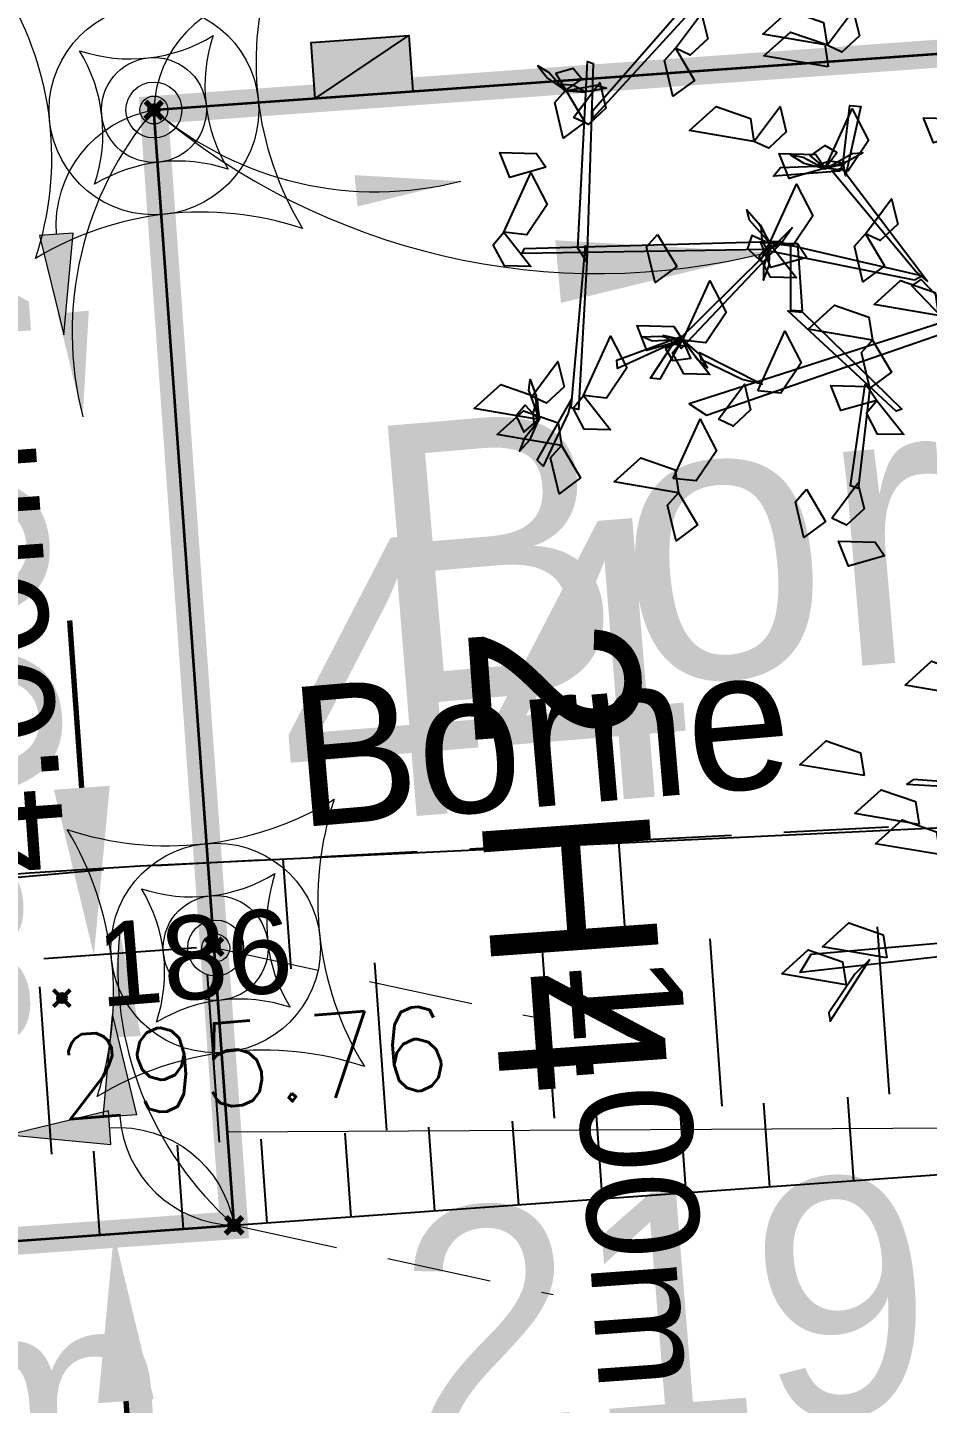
# Model space of a CAD drawing. Header units: metres. Extents: x 1851758 to 1852050, y 5187822 to 5188223.
# Drawn here: x 1851946.753 to 1851949.972, y 5187915.223 to 5187920.146 of the extents above; entities that cross this region are included whole.
import ezdxf
from ezdxf.enums import TextEntityAlignment as Align

# ---------------------------------------------------------------- set-up
doc = ezdxf.new("R2010")
doc.units = ezdxf.units.M
doc.header["$LTSCALE"] = 2.5
doc.header["$PDMODE"] = 35
doc.header["$PDSIZE"] = 0.03
doc.linetypes.add('L8', pattern=[0.225, 0.15, -0.075])
doc.layers.get('0').update_dxf_attribs({"linetype": 'CONTINUOUS', "lineweight": 30})
doc.layers.get('Defpoints').update_dxf_attribs({"linetype": 'CONTINUOUS'})
doc.layers.add('N', color=1, linetype='CONTINUOUS', plot=False)
doc.layers.add('PRO_PAR_CONT_DA', color=40, linetype='CONTINUOUS', plot=False)
for name, color, linetype in [('PFM_VRD ET 2D', 7, 'CONTINUOUS'), ('PRO_PAR_N', 6, 'CONTINUOUS'), ('PRO_PAR_N_DA', 6, 'CONTINUOUS'), ('PRO_RES_TEL_TXT', 84, 'CONTINUOUS'), ('PRO_VOI', 7, 'CONTINUOUS'), ('PRO_VOI_TAMPON', 5, 'CONTINUOUS'), ('PRO_VOI_VEG', 81, 'CONTINUOUS')]:
    doc.layers.add(name, color=color, linetype=linetype)
for name, color, linetype, lineweight in [('PRO_DEMOL_P', 7, 'CONTINUOUS', 50), ('PRO_IMP_REP', 6, 'CONTINUOUS', 15), ('PRO_IMP_REP_VENTE', 6, 'CONTINUOUS', 15), ('PRO_PAR', 1, 'CONTINUOUS', 35), ('PRO_PAR_COT', 200, 'CONTINUOUS', 20), ('PRO_PAR_COT_DA', 150, 'CONTINUOUS', 20), ('PRO_PAR_COT_VENTE', 150, 'CONTINUOUS', 20), ('PRO_PAR_DA', 1, 'CONTINUOUS', 35), ('PRO_PAR_P', 7, 'CONTINUOUS', 70), ('PRO_PAR_P_DA', 7, 'CONTINUOUS', 70), ('PRO_PAR_SURF', 157, 'CONTINUOUS', 20), ('Z', 7, 'CONTINUOUS', 9)]:
    doc.layers.add(name, color=color, linetype=linetype, lineweight=lineweight)
doc.styles.add('_ECRITURE', font='NEWSGOTN.TTF')
doc.styles.add('Ecriture', font='NEWSGOTN.TTF')
doc.styles.add('SIMPLEX', font='SIMPLEX.SHX', dxfattribs={"oblique": 27})
doc.styles.get("Standard").update_dxf_attribs({"font": 'arial.ttf'})
doc.dimstyles.new('Voirie', dxfattribs={"dimtxt": 0.6, "dimasz": 0.6, "dimexe": 0.18, "dimexo": 0.0625, "dimgap": 0, "dimtad": 0, "dimzin": 0, "dimdsep": 46, "dimtxsty": 'Ecriture', "dimcen": 0.04, "dimclrd": 256, "dimclre": 256, "dimclrt": 256, "dimaunit": 2, "dimadec": 3, "dimazin": 0, "dimtfac": 1, "dimtofl": 0, "dimtmove": 0, "dimatfit": 0, "dimfxl": 0, "dimtolj": 1, "dimtzin": 0, "dimlwd": -1, "dimarcsym": 0})

# ---------------------------------------------------------------- blocks, each defined once
blk = doc.blocks.new('TCPOINT')
blk.add_point((0, 0))
at = {"layer": 'N'}
blk.add_attdef('MAT', (0.2, 0.2), '', height=0.34, dxfattribs=at)
at = {"layer": 'Z', "style": 'SIMPLEX'}
blk.add_attdef('ALT', (0.2, -0.54), '', height=0.34, dxfattribs=at)
blk = doc.blocks.new('fleche cote')
blk.add_hatch(color=0).paths.add_polyline_path([(-0.5235, -0.3995), (-0.5235, -0.55), (-0.9745, -0.4747)])
at = {"color": 0}
blk.add_lwpolyline([(-0.5235, -0.4747, 0.385882), (0, 0)], format="xyb", dxfattribs=at)
blk.add_lwpolyline([(-0.5235, -0.3995), (-0.5235, -0.55), (-0.9745, -0.4747)], close=True, dxfattribs=at)
blk = doc.blocks.new('fleche cote2')
blk.add_hatch(color=0).paths.add_polyline_path([(-0.5235, 0.3995), (-0.5235, 0.55), (-0.9745, 0.4747)])
at = {"color": 0}
blk.add_lwpolyline([(-0.5235, 0.3995), (-0.5235, 0.55), (-0.9745, 0.4747)], close=True, dxfattribs=at)
blk.add_lwpolyline([(-0.5235, 0.4747, -0.385882), (0, 0)], format="xyb", dxfattribs=at)
blk = doc.blocks.new('arbre4')
at = {"layer": 'PRO_VOI_VEG', "color": 42, "linetype": 'ByBlock', "lineweight": -2, "extrusion": (-0.36254, -0.748914, 0.5547), "elevation": 2.6522, "flags": 128}
for points in [[(-5.2239, 5.3855), (-4.8923, 7.02), (-4.8481, 6.9261), (-5.2018, 5.2915), (-5.2239, 5.3855)], [(-4.966, 3.657), (-5.386, 5.9491), (-5.3418, 5.9491), (-4.8702, 3.5349), (-4.966, 3.657)]]:
    blk.add_lwpolyline(points, close=True, dxfattribs=at)
at = {"layer": 'PRO_VOI_VEG', "linetype": 'ByBlock', "lineweight": -2, "extrusion": (0.632852, 0.167542, 0.755929), "flags": 128}
for points, elevation in [([(4.2174, 5.5067), (4.3904, 5.1642), (4.2037, 5.1887), (4.1359, 5.3971), (4.2174, 5.5067)], 2.1619), ([(3.8761, 5.3215), (4.0491, 4.979), (3.8624, 5.0035), (3.7946, 5.2119), (3.8761, 5.3215)], 3.5201), ([(3.9929, 7.1324), (4.1659, 6.7899), (3.9791, 6.8144), (3.9113, 7.0228), (3.9929, 7.1324)], 2.737), ([(3.402, 5.2745), (3.575, 4.932), (3.3882, 4.9565), (3.3204, 5.1649), (3.402, 5.2745)], 2.363), ([(2.5133, 7.0984), (2.6863, 6.7559), (2.4996, 6.7804), (2.4318, 6.9888), (2.5133, 7.0984)], 5.2818), ([(2.2118, 7.9797), (2.3847, 7.6372), (2.198, 7.6617), (2.1302, 7.8701), (2.2118, 7.9797)], 2.2681), ([(1.6131, 7.0694), (1.7861, 6.7269), (1.5993, 6.7514), (1.5315, 6.9598), (1.6131, 7.0694)], 3.0565), ([(0.6744, 6.9201), (0.8474, 6.5776), (0.6607, 6.6021), (0.5929, 6.8105), (0.6744, 6.9201)], 3.6928)]:
    blk.add_lwpolyline(points, close=True, dxfattribs=dict(at, elevation=elevation))
at = {"layer": 'PRO_VOI_VEG', "linetype": 'ByBlock', "lineweight": -2, "extrusion": (-0.095442, 0.360509, 0.92786), "flags": 128}
for points, elevation in [([(1.7182, -1.305), (2.1263, -1.5497), (1.8912, -1.6559), (1.6872, -1.4804), (1.7182, -1.305)], 7.1469), ([(1.7612, -0.2362), (2.1692, -0.4809), (1.9341, -0.5871), (1.7301, -0.4116), (1.7612, -0.2362)], 9.4063), ([(2.4402, -0.865), (2.8483, -1.1097), (2.6132, -1.2159), (2.4092, -1.0405), (2.4402, -0.865)], 6.9701), ([(1.6105, 0.4642), (2.0185, 0.2195), (1.7835, 0.1133), (1.5794, 0.2887), (1.6105, 0.4642)], 5.9479), ([(2.1154, 0.9369), (2.5234, 0.6922), (2.2883, 0.586), (2.0843, 0.7614), (2.1154, 0.9369)], 7.1014), ([(4.5561, 0.695), (4.9641, 0.4503), (4.729, 0.3441), (4.525, 0.5195), (4.5561, 0.695)], 7.1986), ([(4.4633, 0.4446), (4.8714, 0.1999), (4.6363, 0.0937), (4.4323, 0.2691), (4.4633, 0.4446)], 5.9558), ([(3.7863, 1.5048), (4.1943, 1.2601), (3.9592, 1.1539), (3.7552, 1.3294), (3.7863, 1.5048)], 6.9934), ([(2.3097, 3.6916), (2.7178, 3.4468), (2.4827, 3.3406), (2.2787, 3.5161), (2.3097, 3.6916)], 6.8952), ([(3.2103, 3.6444), (3.6184, 3.3997), (3.3833, 3.2935), (3.1793, 3.469), (3.2103, 3.6444)], 6.0132), ([(2.956, 4.2829), (3.3641, 4.0382), (3.129, 3.932), (2.9249, 4.1074), (2.956, 4.2829)], 6.3648), ([(2.8862, 3.6731), (3.2943, 3.4284), (3.0592, 3.3222), (2.8552, 3.4976), (2.8862, 3.6731)], 4.1703), ([(3.4912, 4.3702), (3.8993, 4.1255), (3.6642, 4.0193), (3.4601, 4.1948), (3.4912, 4.3702)], 4.378), ([(3.8302, 4.4487), (4.2382, 4.204), (4.0032, 4.0978), (3.7991, 4.2733), (3.8302, 4.4487)], 4.3465)]:
    blk.add_lwpolyline(points, close=True, dxfattribs=dict(at, elevation=elevation))
at = {"layer": 'PRO_VOI_VEG', "linetype": 'ByBlock', "lineweight": -2, "extrusion": (0.843665, 0.223353, 0.488205), "flags": 128}
for points, elevation in [([(4.2174, 6.3088), (3.9549, 6.2031), (3.8991, 6.5793), (4.16, 6.5214), (4.2174, 6.3088)], 0.3811), ([(4.1968, 6.7192), (3.9343, 6.6134), (3.8784, 6.9896), (4.1394, 6.9318), (4.1968, 6.7192)], -0.3524), ([(3.0041, 6.9795), (2.7416, 6.8737), (2.6857, 7.2499), (2.9467, 7.1921), (3.0041, 6.9795)], 0.1096), ([(2.5133, 8.4716), (2.2508, 8.3659), (2.195, 8.7421), (2.4559, 8.6843), (2.5133, 8.4716)], 2.5527), ([(1.779, 7.0882), (1.5165, 6.9824), (1.4606, 7.3586), (1.7216, 7.3008), (1.779, 7.0882)], 1.5413), ([(1.8086, 7.1465), (1.5461, 7.0408), (1.4902, 7.417), (1.7512, 7.3592), (1.8086, 7.1465)], -1.1164), ([(1.2118, 7.2111), (0.9493, 7.1054), (0.8934, 7.4816), (1.1544, 7.4237), (1.2118, 7.2111)], -0.3045), ([(0.9298, 8.5687), (0.6674, 8.463), (0.6115, 8.8392), (0.8725, 8.7813), (0.9298, 8.5687)], 1.4518)]:
    blk.add_lwpolyline(points, close=True, dxfattribs=dict(at, elevation=elevation))
at = {"layer": 'PRO_VOI_VEG', "color": 6, "linetype": 'ByBlock', "lineweight": -2, "extrusion": (0.761179, 0.630584, 0.151559), "elevation": -0.6235, "flags": 128}
blk.add_lwpolyline([(5.3314, 5.8426), (5.4885, 5.7965), (5.5789, 5.9523), (5.4669, 6.0349), (5.3314, 5.8426)], close=True, dxfattribs=at)
at = {"layer": 'PRO_VOI_VEG', "color": 6, "linetype": 'ByBlock', "lineweight": -2, "extrusion": (0.291224, 0.822706, 0.488205), "elevation": 4.0382, "flags": 128}
blk.add_lwpolyline([(5.3295, 4.263), (5.237, 4.0489), (5.3184, 3.932), (5.4293, 4.0635), (5.3295, 4.263)], close=True, dxfattribs=at)
at = {"layer": 'PRO_VOI_VEG', "color": 6, "linetype": 'ByBlock', "lineweight": -2, "extrusion": (-0.331412, -0.936235, 0.116747), "elevation": -0.7624, "flags": 128}
blk.add_lwpolyline([(-5.3369, 5.8346), (-5.1853, 6.0601), (-5.2888, 6.2745), (-5.3775, 6.1205), (-5.3369, 5.8346)], close=True, dxfattribs=at)
at = {"layer": 'PRO_VOI_VEG', "color": 6, "linetype": 'ByBlock', "lineweight": -2, "extrusion": (-0.01986, 0.986115, 0.164872), "elevation": 4.1213, "flags": 128}
blk.add_lwpolyline([(4.4803, 5.0961), (4.2583, 4.9892), (4.1878, 5.1686), (4.3137, 5.2227), (4.4803, 5.0961)], close=True, dxfattribs=at)
at = {"layer": 'PRO_VOI_VEG', "color": 42, "linetype": 'ByBlock', "lineweight": -2, "extrusion": (0.633753, -0.39248, 0.666571), "elevation": -0.0925, "flags": 128}
blk.add_lwpolyline([(0.7218, 5.1645), (1.1056, 5.3791), (1.1351, 5.2695), (0.6443, 5.0784), (0.7218, 5.1645)], close=True, dxfattribs=at)
at = {"layer": 'PRO_VOI_VEG', "linetype": 'ByBlock', "lineweight": -2, "extrusion": (0.372929, 2.33322e-10, 0.92786), "elevation": 2.8319, "flags": 128}
blk.add_lwpolyline([(2.4314, 4.0896), (2.8395, 3.8449), (2.6044, 3.7387), (2.4004, 3.9142), (2.4314, 4.0896)], close=True, dxfattribs=at)
at = {"layer": 'PRO_VOI_VEG', "linetype": 'ByBlock', "lineweight": -2, "extrusion": (9.90252e-10, -0.872729, 0.488205), "flags": 128}
for points, elevation in [([(-4.73, 5.2886), (-4.9924, 5.1829), (-5.0483, 5.5591), (-4.7874, 5.5012), (-4.73, 5.2886)], -0.0207), ([(-2.9206, 3.7819), (-3.1831, 3.6762), (-3.239, 4.0524), (-2.978, 3.9946), (-2.9206, 3.7819)], 0.0456)]:
    blk.add_lwpolyline(points, close=True, dxfattribs=dict(at, elevation=elevation))
at = {"layer": 'PRO_VOI_VEG', "linetype": 'ByBlock', "lineweight": -2, "extrusion": (9.90253e-10, -0.872729, 0.488205), "elevation": -1.1758, "flags": 128}
blk.add_lwpolyline([(-1.6888, 3.2268), (-1.9513, 3.1211), (-2.0072, 3.4973), (-1.7462, 3.4394), (-1.6888, 3.2268)], close=True, dxfattribs=at)
at = {"layer": 'PRO_VOI_VEG', "linetype": 'ByBlock', "lineweight": -2, "extrusion": (0.372929, 6.70653e-10, 0.92786), "elevation": 2.3835, "flags": 128}
blk.add_lwpolyline([(2.1608, 6.419), (2.5689, 6.1743), (2.3338, 6.0681), (2.1298, 6.2436), (2.1608, 6.419)], close=True, dxfattribs=at)
at = {"layer": 'PRO_VOI_VEG', "linetype": 'ByBlock', "lineweight": -2, "extrusion": (9.9025e-10, -0.872729, 0.488205), "elevation": -0.0946, "flags": 128}
blk.add_lwpolyline([(-2.7385, 4.8112), (-3.001, 4.7055), (-3.0569, 5.0817), (-2.7959, 5.0238), (-2.7385, 4.8112)], close=True, dxfattribs=at)
at = {"layer": 'PRO_VOI_VEG', "color": 6, "linetype": 'ByBlock', "lineweight": -2, "extrusion": (-2.5855e-09, 0.872729, 0.488205), "elevation": 4.1493, "flags": 128}
blk.add_lwpolyline([(2.7385, 2.4372), (2.6461, 2.223), (2.7274, 2.1062), (2.8383, 2.2376), (2.7385, 2.4372)], close=True, dxfattribs=at)
at = {"layer": 'PRO_VOI_VEG', "color": 42, "linetype": 'ByBlock', "lineweight": -2, "extrusion": (0.715322, -0.645267, 0.268226), "elevation": -2.4287, "flags": 128}
blk.add_lwpolyline([(0.0189, 4.5698), (-0.2972, 5.8918), (-0.2177, 5.8824), (0.064, 4.6057), (0.0189, 4.5698)], close=True, dxfattribs=at)
at = {"layer": 'PRO_VOI_VEG', "color": 6, "linetype": 'ByBlock', "lineweight": -2, "extrusion": (0.507127, 0.848441, 0.151559), "elevation": 1.2957, "flags": 128}
blk.add_lwpolyline([(3.6145, 3.9911), (3.7716, 3.945), (3.862, 4.1008), (3.75, 4.1834), (3.6145, 3.9911)], close=True, dxfattribs=at)
at = {"layer": 'PRO_VOI_VEG', "color": 6, "linetype": 'ByBlock', "lineweight": -2, "extrusion": (-3.93401e-10, -0.993162, 0.116747), "elevation": -1.9237, "flags": 128}
blk.add_lwpolyline([(-2.7459, 4.4213), (-2.5943, 4.6467), (-2.6978, 4.8612), (-2.7866, 4.7072), (-2.7459, 4.4213)], close=True, dxfattribs=at)
at = {"layer": 'PRO_VOI_VEG', "color": 6, "linetype": 'ByBlock', "lineweight": -2, "extrusion": (-0.347782, 0.922965, 0.164872), "elevation": 3.8787, "flags": 128}
blk.add_lwpolyline([(1.7073, 3.5761), (1.4853, 3.4692), (1.4147, 3.6485), (1.5406, 3.7027), (1.7073, 3.5761)], close=True, dxfattribs=at)
at = {"layer": 'PRO_VOI_VEG', "color": 42, "linetype": 'ByBlock', "lineweight": -2, "extrusion": (0.440852, -0.719385, 0.536783), "flags": 128}
for points, elevation in [([(-0.9771, 3.3423), (-1.0361, 5.0792), (-0.9673, 5.0282), (-0.9484, 3.1422), (-0.9771, 3.3423)], -0.869), ([(-1.021, 3.2634), (-1.7492, 4.7455), (-1.632, 4.7073), (-0.9544, 3.2464), (-1.021, 3.2634)], -0.8629)]:
    blk.add_lwpolyline(points, close=True, dxfattribs=dict(at, elevation=elevation))
at = {"layer": 'PRO_VOI_VEG', "linetype": 'ByBlock', "lineweight": -2, "extrusion": (0.372929, 2.3327e-10, 0.92786), "flags": 128}
for points, elevation in [([(1.9258, 4.6659), (2.3338, 4.4212), (2.0987, 4.315), (1.8947, 4.4904), (1.9258, 4.6659)], 3.0882), ([(0.3069, 6.5022), (0.715, 6.2574), (0.4799, 6.1512), (0.2759, 6.3267), (0.3069, 6.5022)], 5.4501)]:
    blk.add_lwpolyline(points, close=True, dxfattribs=dict(at, elevation=elevation))
at = {"layer": 'PRO_VOI_VEG', "color": 6, "linetype": 'ByBlock', "lineweight": -2, "extrusion": (-0.831663, -0.53024, 0.164872), "elevation": 2.3784, "flags": 128}
blk.add_lwpolyline([(-3.3301, 4.2859), (-3.5521, 4.179), (-3.6226, 4.3583), (-3.4967, 4.4125), (-3.3301, 4.2859)], close=True, dxfattribs=at)
at = {"layer": 'PRO_VOI_VEG', "linetype": 'ByBlock', "lineweight": -2, "extrusion": (-4.92671e-09, -0.654654, 0.755929), "elevation": 2.0668, "flags": 128}
blk.add_lwpolyline([(-5.0671, 4.6484), (-4.8941, 4.3059), (-5.0808, 4.3304), (-5.1486, 4.5388), (-5.0671, 4.6484)], close=True, dxfattribs=at)
at = {"layer": 'PRO_VOI_VEG', "color": 42, "linetype": 'ByBlock', "lineweight": -2, "extrusion": (0.28427, -0.71615, 0.637432), "elevation": -0.0115, "flags": 128}
blk.add_lwpolyline([(-2.2844, 4.5901), (-3.8606, 5.765), (-3.8296, 5.8035), (-2.1489, 4.5914), (-2.2844, 4.5901)], close=True, dxfattribs=at)
at = {"layer": 'PRO_VOI_VEG', "color": 42, "linetype": 'ByBlock', "lineweight": -2, "extrusion": (-0.564583, 0.665509, 0.488205), "elevation": 5.9544, "flags": 128}
blk.add_lwpolyline([(2.1949, 1.7249), (2.9834, 3.1706), (3.0129, 3.0736), (2.1212, 1.5406), (2.1949, 1.7249)], close=True, dxfattribs=at)
at = {"layer": 'PRO_VOI_VEG', "color": 42, "linetype": 'ByBlock', "lineweight": -2, "extrusion": (0.000135425, 0.872729, 0.488205), "elevation": 3.4125, "flags": 128}
blk.add_lwpolyline([(3.0807, 2.1363), (3.8692, 3.5819), (3.8986, 3.4849), (3.007, 1.9519), (3.0807, 2.1363)], close=True, dxfattribs=at)
at = {"layer": 'PRO_VOI_VEG', "color": 6, "linetype": 'ByBlock', "lineweight": -2, "extrusion": (-0.854057, -0.179562, 0.488205), "elevation": 4.6165, "flags": 128}
blk.add_lwpolyline([(-2.5383, 2.6946), (-2.6308, 2.4804), (-2.5494, 2.3636), (-2.4385, 2.495), (-2.5383, 2.6946)], close=True, dxfattribs=at)
at = {"layer": 'PRO_VOI_VEG', "color": 6, "linetype": 'ByBlock', "lineweight": -2, "extrusion": (0.971913, 0.204341, 0.116747), "elevation": -2.1509, "flags": 128}
blk.add_lwpolyline([(2.5309, 4.9038), (2.6825, 5.1293), (2.579, 5.3437), (2.4903, 5.1898), (2.5309, 4.9038)], close=True, dxfattribs=at)
at = {"layer": 'PRO_VOI_VEG', "linetype": 'ByBlock', "lineweight": -2, "extrusion": (1.09025e-10, -0.654654, 0.755929), "elevation": 2.2207, "flags": 128}
blk.add_lwpolyline([(-3.1776, 4.4707), (-3.0046, 4.1282), (-3.1913, 4.1527), (-3.2591, 4.3611), (-3.1776, 4.4707)], close=True, dxfattribs=at)
at = {"layer": 'PRO_VOI_VEG', "color": 6, "linetype": 'ByBlock', "lineweight": -2, "extrusion": (-0.934629, 0.321712, 0.151559), "elevation": 4.2796, "flags": 128}
blk.add_lwpolyline([(-0.7702, 3.9915), (-0.6131, 3.9454), (-0.5228, 4.1013), (-0.6347, 4.1839), (-0.7702, 3.9915)], close=True, dxfattribs=at)
at = {"layer": 'PRO_VOI_VEG', "color": 42, "linetype": 'ByBlock', "lineweight": -2, "extrusion": (-0.268769, 0.933895, 0.235804), "elevation": 3.4118, "flags": 128}
blk.add_lwpolyline([(2.3335, 2.7824), (2.4735, 4.7491), (2.5472, 4.6101), (2.3777, 2.7076), (2.3335, 2.7824)], close=True, dxfattribs=at)
at = {"layer": 'PRO_VOI_VEG', "linetype": 'ByBlock', "lineweight": -2, "extrusion": (0.372929, -8.74782e-10, 0.92786), "elevation": 2.8368, "flags": 128}
blk.add_lwpolyline([(1.287, 5.2914), (1.6951, 5.0467), (1.46, 4.9405), (1.256, 5.116), (1.287, 5.2914)], close=True, dxfattribs=at)
at = {"layer": 'PRO_VOI_VEG', "color": 42, "linetype": 'ByBlock', "lineweight": -2, "extrusion": (0.512659, -0.256321, 0.819439), "elevation": 0.3479, "flags": 128}
for points in [[(-0.0474, 2.2601), (0.4021, 3.4745), (0.4684, 3.4174), (0.0263, 2.2275), (-0.0474, 2.2601)], [(0.24, 3.1077), (-0.9759, 4.8926), (-1.0054, 4.7133), (0.2105, 3.0099), (0.24, 3.1077)]]:
    blk.add_lwpolyline(points, close=True, dxfattribs=at)
at = {"layer": 'PRO_VOI_VEG', "linetype": 'ByBlock', "lineweight": -2, "extrusion": (9.90355e-10, -0.872729, 0.488205), "elevation": 0.9041, "flags": 128}
blk.add_lwpolyline([(-3.8518, 4.2525), (-4.1142, 4.1468), (-4.1701, 4.523), (-3.9092, 4.4652), (-3.8518, 4.2525)], close=True, dxfattribs=at)
at = {"layer": 'PRO_VOI_VEG', "color": 42, "linetype": 'ByBlock', "lineweight": -2, "extrusion": (-0.258109, 0.896854, 0.359211), "elevation": 3.9849, "flags": 128}
for points in [[(2.4735, 4.2665), (2.0535, 6.7693), (2.0977, 6.7693), (2.5693, 4.1331), (2.4735, 4.2665)], [(2.2156, 6.1538), (2.5472, 7.9386), (2.5914, 7.8361), (2.2377, 6.0513), (2.2156, 6.1538)]]:
    blk.add_lwpolyline(points, close=True, dxfattribs=at)
at = {"layer": 'PRO_VOI_VEG', "linetype": 'ByBlock', "lineweight": -2, "extrusion": (0.372929, 2.33267e-10, 0.92786), "elevation": 2.9806, "flags": 128}
blk.add_lwpolyline([(0.9499, 6.1475), (1.358, 5.9028), (1.1229, 5.7966), (0.9189, 5.9721), (0.9499, 6.1475)], close=True, dxfattribs=at)
at = {"layer": 'PRO_VOI_VEG', "color": 42, "linetype": 'ByBlock', "lineweight": -2, "extrusion": (-0.38291, 0.806229, 0.450971), "elevation": 4.6455, "flags": 128}
blk.add_lwpolyline([(3.0159, 2.9106), (3.4339, 2.8218), (3.4075, 2.6985), (2.9117, 2.889), (3.0159, 2.9106)], close=True, dxfattribs=at)
at = {"layer": 'PRO_VOI_VEG', "color": 6, "linetype": 'ByBlock', "lineweight": -2, "extrusion": (-0.103799, -0.980838, 0.164872), "elevation": -0.1057, "flags": 128}
blk.add_lwpolyline([(-3.9639, 4.7011), (-4.1858, 4.5942), (-4.2564, 4.7736), (-4.1305, 4.8277), (-3.9639, 4.7011)], close=True, dxfattribs=at)
at = {"layer": 'PRO_VOI_VEG', "color": 6, "linetype": 'ByBlock', "lineweight": -2, "extrusion": (0.446058, 0.887357, 0.116747), "elevation": -0.0321, "flags": 128}
blk.add_lwpolyline([(4.0121, 4.6547), (4.1637, 4.8802), (4.0602, 5.0947), (3.9714, 4.9407), (4.0121, 4.6547)], close=True, dxfattribs=at)
at = {"layer": 'PRO_VOI_VEG', "color": 6, "linetype": 'ByBlock', "lineweight": -2, "extrusion": (-0.391969, -0.779754, 0.488205), "elevation": 2.7546, "flags": 128}
blk.add_lwpolyline([(-4.0195, 3.7361), (-4.1119, 3.522), (-4.0306, 3.4051), (-3.9197, 3.5366), (-4.0195, 3.7361)], close=True, dxfattribs=at)
at = {"layer": 'PRO_VOI_VEG', "linetype": 'ByBlock', "lineweight": -2, "extrusion": (4.78392e-09, -0.654654, 0.755929), "elevation": 2.6388, "flags": 128}
blk.add_lwpolyline([(-3.8518, 3.9879), (-3.6788, 3.6454), (-3.8655, 3.6699), (-3.9333, 3.8783), (-3.8518, 3.9879)], close=True, dxfattribs=at)
at = {"layer": 'PRO_VOI_VEG', "linetype": 'ByBlock', "lineweight": -2, "extrusion": (0.372929, 2.33261e-10, 0.92786), "elevation": 4.5375, "flags": 128}
blk.add_lwpolyline([(0.8834, 5.43), (1.2915, 5.1853), (1.0564, 5.0791), (0.8524, 5.2546), (0.8834, 5.43)], close=True, dxfattribs=at)
at = {"layer": 'PRO_VOI_VEG', "color": 42, "linetype": 'ByBlock', "lineweight": -2, "extrusion": (0.000152754, 0.984417, 0.175849), "elevation": 2.0783, "flags": 128}
blk.add_lwpolyline([(3.8692, 4.4061), (4.0386, 5.8161), (4.105, 5.7511), (3.9207, 4.4061), (3.8692, 4.4061)], close=True, dxfattribs=at)
at = {"layer": 'PRO_VOI_VEG', "color": 6, "linetype": 'ByBlock', "lineweight": -2, "extrusion": (-0.834161, -0.530287, 0.151559), "elevation": 3.2207, "flags": 128}
blk.add_lwpolyline([(-3.1361, 4.1539), (-2.979, 4.1078), (-2.8887, 4.2636), (-3.0006, 4.3463), (-3.1361, 4.1539)], close=True, dxfattribs=at)
at = {"layer": 'PRO_VOI_VEG', "color": 42, "linetype": 'ByBlock', "lineweight": -2, "extrusion": (0.700309, -0.350143, 0.622067), "elevation": -0.9357, "flags": 128}
blk.add_lwpolyline([(-0.6738, 4.4849), (-0.6517, 5.0022), (-0.6074, 5.0567), (-0.6517, 4.249), (-0.6738, 4.4849)], close=True, dxfattribs=at)
at = {"layer": 'PRO_VOI_VEG', "color": 6, "linetype": 'ByBlock', "lineweight": -2, "extrusion": (-0.969488, -0.18141, 0.164872), "elevation": 5.7713, "flags": 128}
blk.add_lwpolyline([(-1.6962, 6.0842), (-1.9181, 5.9773), (-1.9887, 6.1566), (-1.8628, 6.2107), (-1.6962, 6.0842)], close=True, dxfattribs=at)
at = {"layer": 'PRO_VOI_VEG', "color": 6, "linetype": 'ByBlock', "lineweight": -2, "extrusion": (-0.859342, 0.152273, 0.488205), "elevation": 7.7435, "flags": 128}
blk.add_lwpolyline([(0.0661, 3.6186), (-0.0263, 3.4044), (0.055, 3.2876), (0.1659, 3.419), (0.0661, 3.6186)], close=True, dxfattribs=at)
at = {"layer": 'PRO_VOI_VEG', "color": 6, "linetype": 'ByBlock', "lineweight": -2, "extrusion": (0.977927, -0.173286, 0.116747), "elevation": -4.1409, "flags": 128}
blk.add_lwpolyline([(-0.0735, 7.4869), (0.0781, 7.7123), (-0.0254, 7.9268), (-0.1142, 7.7728), (-0.0735, 7.4869)], close=True, dxfattribs=at)
at = {"layer": 'PRO_VOI_VEG', "color": 42, "linetype": 'ByBlock', "lineweight": -2, "extrusion": (-0.813612, 0.366962, 0.450971), "elevation": 6.6543, "flags": 128}
blk.add_lwpolyline([(1.1777, 2.8838), (1.5956, 2.795), (1.5692, 2.6717), (1.0734, 2.8623), (1.1777, 2.8838)], close=True, dxfattribs=at)
at = {"layer": 'PRO_VOI_VEG', "linetype": 'ByBlock', "lineweight": -2, "extrusion": (-4.92655e-09, -0.654654, 0.755929), "elevation": 2.8595, "flags": 128}
blk.add_lwpolyline([(-4.5925, 3.7331), (-4.4195, 3.3905), (-4.6062, 3.4151), (-4.674, 3.6234), (-4.5925, 3.7331)], close=True, dxfattribs=at)
at = {"layer": 'PRO_VOI_VEG', "color": 6, "linetype": 'ByBlock', "lineweight": -2, "extrusion": (-0.746943, 0.647384, 0.151559), "elevation": 5.2452, "flags": 128}
blk.add_lwpolyline([(2.6341, 6.2038), (2.7912, 6.1577), (2.8815, 6.3135), (2.7696, 6.3962), (2.6341, 6.2038)], close=True, dxfattribs=at)
at = {"layer": 'PRO_VOI_VEG', "linetype": 'ByBlock', "lineweight": -2, "extrusion": (9.90251e-10, -0.872729, 0.488205), "elevation": 1.8184, "flags": 128}
blk.add_lwpolyline([(-2.5034, 4.7786), (-2.7659, 4.6728), (-2.8218, 5.049), (-2.5608, 4.9912), (-2.5034, 4.7786)], close=True, dxfattribs=at)
at = {"layer": 'PRO_VOI_VEG', "linetype": 'ByBlock', "lineweight": -2, "extrusion": (4.78391e-09, -0.654654, 0.755929), "elevation": 4.0197, "flags": 128}
blk.add_lwpolyline([(-2.5034, 4.4679), (-2.3304, 4.1254), (-2.5172, 4.15), (-2.585, 4.3583), (-2.5034, 4.4679)], close=True, dxfattribs=at)
at = {"layer": 'PRO_VOI_VEG', "linetype": 'ByBlock', "lineweight": -2, "extrusion": (-1.92212e-10, -0.872729, 0.488205), "elevation": 2.569, "flags": 128}
blk.add_lwpolyline([(-2.5389, 3.8399), (-2.8014, 3.7342), (-2.8573, 4.1104), (-2.5963, 4.0526), (-2.5389, 3.8399)], close=True, dxfattribs=at)
at = {"layer": 'PRO_VOI_VEG', "color": 42, "linetype": 'ByBlock', "lineweight": -2, "extrusion": (0.64699, -0.584454, 0.489712), "elevation": 2.7052, "flags": 128}
blk.add_lwpolyline([(-2.9553, 5.3285), (-3.1179, 5.8389), (-3.1744, 5.874), (-2.9114, 5.0814), (-2.9553, 5.3285)], close=True, dxfattribs=at)
at = {"layer": 'PRO_VOI_VEG', "color": 42, "linetype": 'ByBlock', "lineweight": -2, "extrusion": (0.61949, 0.103981, 0.778087), "elevation": 2.2461, "flags": 128}
blk.add_lwpolyline([(-2.9243, 4.5299), (-2.6846, 6.8004), (-2.5776, 6.6586), (-2.8544, 4.4601), (-2.9243, 4.5299)], close=True, dxfattribs=at)
at = {"layer": 'PRO_VOI_VEG', "color": 42, "linetype": 'ByBlock', "lineweight": -2, "extrusion": (0.750363, 0.284537, 0.596652), "elevation": 0.241, "flags": 128}
blk.add_lwpolyline([(-2.0561, 6.994), (-2.2266, 7.4737), (-2.2837, 7.5056), (-2.0083, 6.7608), (-2.0561, 6.994)], close=True, dxfattribs=at)
blk = doc.blocks.new('*D99')
at = {"layer": 'Defpoints', "color": 0}
for p in [(1851947.42, 5187916.8585), (1851947.4917, 5187915.8611), (1851947.0618, 5187915.8302)]:
    blk.add_point(p, dxfattribs=at)
at = {"layer": 'PRO_PAR_P'}
for p, q in [((1851946.9472, 5187917.4261), (1851946.9042, 5187918.0245)), ((1851947.1048, 5187915.2317), (1851947.1478, 5187914.6333))]:
    blk.add_line(p, q, dxfattribs=at)
at = {"layer": 'PRO_PAR_P', "lineweight": -2}
for p, q in [((1851947.3577, 5187916.854), (1851946.8106, 5187916.8147)), ((1851947.4293, 5187915.8566), (1851946.8823, 5187915.8173))]:
    blk.add_line(p, q, dxfattribs=at)
at = {"layer": 'PRO_PAR_P'}
for points in [[(1851946.8474, 5187917.4189), (1851947.0469, 5187917.4332), (1851946.9902, 5187916.8276)], [(1851947.0051, 5187915.2245), (1851947.2045, 5187915.2389), (1851947.0618, 5187915.8302)]]:
    blk.add_solid(points, dxfattribs=at)
at = {"layer": 'PRO_PAR_P', "insert": (1851947.2049, 5187913.838), "char_height": 0.6, "attachment_point": 5, "rotation": 94.1089, "style": 'Ecriture'}
blk.add_mtext('\\A1;1.00', dxfattribs=at)
blk = doc.blocks.new('BORNE IMP')
at = {"layer": 'PRO_IMP_REP'}
for radius in [0.375, 0.1]:
    blk.add_circle((0, 0), radius, dxfattribs=at)
for centre, start, end in [((-0.0473, 1.5182), 246.9187, 296.6535), ((1.5182, 0.0473), 156.9187, 206.6535), ((-1.5182, -0.0473), 336.9187, 26.6535), ((0.0473, -1.5182), 66.9187, 116.6535)]:
    blk.add_arc(centre, 1.144, start, end, dxfattribs=at)
blk = doc.blocks.new('PAR REP VENTE')
at = {"layer": 'PRO_IMP_REP_VENTE'}
for radius in [0.375, 0.1]:
    blk.add_circle((0, 0), radius, dxfattribs=at)
for centre, start, end in [((-0.17, 1.5094), 251.55945, 301.29431), ((1.5094, 0.17), 161.55945, 211.29431), ((-1.5094, -0.17), 341.55945, 31.29431), ((0.17, -1.5094), 71.55945, 121.29431)]:
    blk.add_arc(centre, 1.144, start, end, dxfattribs=at)
blk = doc.blocks.new('PRO_PAR_COT_01B')
at = {"layer": 'PRO_PAR_COT_DA'}
blk.add_lwpolyline([(-2.1531, 0.6655, 0, 0.225, 0), (-1.4008, 0.6802, 0.225, 0.225, 0)], format="xyseb", dxfattribs=at)
blk.add_arc((-1.7204, -1.7503), 2.4542, 45.4926, 100.1545, dxfattribs=at)

msp = doc.modelspace()

# ---------------------------------------------------------------- hatches: boundary and pattern name
at = {"layer": 'PRO_VOI_TAMPON'}
h = msp.add_hatch(color=256, dxfattribs=at)
h.dxf.hatch_style = 1
h.paths.add_polyline_path([(1851948.1315, 5187919.9173), (1851947.7824, 5187919.8922), (1851947.768, 5187920.0917), (1851948.1171, 5187920.1168)])

# ---------------------------------------------------------------- linework, layer by layer
at = {"layer": 'PFM_VRD ET 2D', "flags": 128}
msp.add_lwpolyline([(1851980.4895, 5187910.7078), (1851980.066, 5187919.6991), (1851980.0482, 5187919.7244), (1851979.7492, 5187920.1411), (1851979.2115, 5187920.0005), (1851978.3258, 5187919.0189), (1851977.938, 5187918.5846), (1851977.1972, 5187918.5566), (1851968.3033, 5187918.1837), (1851965.2245, 5187918.0978), (1851953.947, 5187917.4703), (1851947.1554, 5187917.1454), (1851946.7598, 5187917.12), (1851946.1805, 5187917.0766), (1851930.367, 5187915.6599)], dxfattribs=at)
at = {"layer": 'PRO_PAR', "const_width": 0.1, "flags": 128}
msp.add_lwpolyline([(1851911.8795, 5187917.3131), (1851911.8795, 5187917.3131), (1851940.223, 5187919.3492), (1851940.5096, 5187915.3595), (1851947.4917, 5187915.8611), (1851947.205, 5187919.8508), (1851975.4489, 5187921.8797), (1851974.2516, 5187941.9289), (1851857.1141, 5187933.514)], dxfattribs=at)
at = {"layer": 'PRO_PAR_CONT_DA', "flags": 128}
msp.add_lwpolyline([(1851910.4404, 5187937.3448), (1851942.275, 5187939.6317), (1851974.2516, 5187941.9289), (1851975.4489, 5187921.8797), (1851947.205, 5187919.8508), (1851947.4917, 5187915.8611), (1851944.0006, 5187915.6103), (1851940.5096, 5187915.3595), (1851940.223, 5187919.3492), (1851911.8795, 5187917.3131)], dxfattribs=at)
msp.add_lwpolyline([(1851947.205, 5187919.8508), (1851975.4489, 5187921.8797), (1851974.2516, 5187941.9289), (1851942.275, 5187939.6317), (1851944.0006, 5187915.6103), (1851947.4917, 5187915.8611)], close=True, dxfattribs=at)
at = {"layer": 'PRO_PAR_COT_DA', "flags": 128}
msp.add_lwpolyline([(1851947.4677, 5187916.1951), (1851952.4459, 5187916.2231), (1851952.7068, 5187913.0081)], dxfattribs=at)
at = {"layer": 'PRO_PAR_COT_VENTE'}
for points in [[(1851948.3027, 5187919.596, 0, 0.1125, 0), (1851947.928, 5187919.5617, 0.1125, 0.1125, 0)], [(1851946.9503, 5187918.7531, 0, 0.1125, 0), (1851946.916, 5187919.1278, 0.1125, 0.1125, 0)], [(1851947.0826, 5187916.911, 0, 0.1125, 0), (1851947.1022, 5187916.5353, 0.1125, 0.1125, 0)]]:
    msp.add_lwpolyline(points, format="xyseb", dxfattribs=at)
at = {"layer": 'PRO_PAR_COT_VENTE', "linetype": 'L8', "flags": 128}
for points in [[(1851947.426, 5187916.853), (1851948.5617, 5187916.6061)], [(1851947.4917, 5187915.8611), (1851948.633, 5187915.6129)]]:
    msp.add_lwpolyline(points, dxfattribs=at)
at = {"layer": 'PRO_PAR_COT_VENTE'}
for centre, start, end in [((1851948.1396, 5187919.0555), 139.6016, 194.2634), ((1851948.0003, 5187920.7853), 229.6016, 284.2634), ((1851948.3029, 5187916.7818), 173.9544, 228.6163)]:
    msp.add_arc(centre, 1.2271, start, end, dxfattribs=at)
at = {"layer": 'PRO_PAR_DA', "flags": 128}
msp.add_lwpolyline([(1851911.8795, 5187917.3131), (1851911.8795, 5187917.3131), (1851940.223, 5187919.3492), (1851940.5096, 5187915.3595), (1851947.4917, 5187915.8611), (1851947.205, 5187919.8508), (1851975.4489, 5187921.8797), (1851974.2516, 5187941.9289), (1851857.1141, 5187933.514)], dxfattribs=at)
at = {"layer": 'PRO_PAR_SURF', "flags": 128}
for points in [[(1851974.2516, 5187941.9289), (1851942.275, 5187939.6317), (1851944.0006, 5187915.6103), (1851947.4917, 5187915.8611), (1851947.205, 5187919.8508), (1851975.4489, 5187921.8797)], [(1851979.4592, 5187919.5236), (1851978.1813, 5187918.0657), (1851896.9596, 5187912.2309), (1851896.7804, 5187914.7245), (1851884.8113, 5187913.8647), (1851885.6711, 5187901.8955), (1851897.6403, 5187902.7554), (1851899.2249, 5187880.6971), (1851981.4866, 5187886.528)]]:
    msp.add_lwpolyline(points, close=True, dxfattribs=at)
at = {"layer": 'PRO_VOI', "color": 32}
for p, q in [((1851948.8949, 5187916.8642, 210.3494), (1851948.8683, 5187917.2357, 297.3981)), ((1851947.6961, 5187916.7781, 206.6291), (1851947.6678, 5187917.1724, 297.3981)), ((1851949.8371, 5187916.3303, 71.0751), (1851949.7941, 5187916.9288, 213.2243)), ((1851949.2377, 5187916.2873, 70.4324), (1851949.1947, 5187916.8857, 211.2962)), ((1851948.6382, 5187916.2442, 69.8012), (1851948.5952, 5187916.8426, 209.4026)), ((1851948.0388, 5187916.2011, 69.1812), (1851947.9958, 5187916.7996, 207.5427)), ((1851947.4394, 5187916.1581, 68.5721), (1851947.3964, 5187916.7565, 205.7156)), ((1851946.84, 5187916.115, 68.6975), (1851946.797, 5187916.7135, 206.0917)), ((1851949.1093, 5187915.9773), (1851949.0878, 5187916.2765, 70.2732)), ((1851949.409, 5187915.9988), (1851949.3875, 5187916.298, 70.5916)), ((1851949.7087, 5187916.0203), (1851949.6872, 5187916.3195, 70.913)), ((1851948.5099, 5187915.9342), (1851948.4884, 5187916.2334, 69.6448)), ((1851948.8096, 5187915.9557), (1851948.7881, 5187916.255, 69.9576)), ((1851947.9104, 5187915.8911), (1851947.889, 5187916.1904, 69.0276)), ((1851948.2102, 5187915.9127), (1851948.1887, 5187916.2119, 69.3348)), ((1851947.311, 5187915.8481), (1851947.2895, 5187916.1473, 68.4212)), ((1851947.6107, 5187915.8696), (1851947.5892, 5187916.1688, 68.7231)), ((1851947.0113, 5187915.8265), (1851946.9898, 5187916.1258, 68.566))]:
    msp.add_line(p, q, dxfattribs=at)
at = {"layer": 'PRO_VOI', "color": 34, "linetype": 'L8', "elevation": 297.3981, "flags": 128}
msp.add_lwpolyline([(1851885.2529, 5187907.7177), (1851884.5402, 5187913.8452, -0.395782), (1851884.7886, 5187914.1803), (1851896.718, 5187915.593, -0.445633), (1851897.6371, 5187914.7861), (1851897.6776, 5187913.0713), (1851915.0303, 5187914.4942), (1851930.367, 5187915.6599), (1851947.1554, 5187917.1454), (1851965.2245, 5187918.0978), (1851977.1972, 5187918.5566), (1851979.5536, 5187920.2457)], format="xyb", dxfattribs=at)
at = {"layer": 'PRO_VOI', "flags": 128}
msp.add_lwpolyline([(1851947.4917, 5187915.8611), (1851978.1813, 5187918.0657), (1851979.588, 5187919.6705)], dxfattribs=at)
at = {"layer": 'PRO_VOI_TAMPON', "color": 1, "flags": 128}
msp.add_lwpolyline([(1851948.1315, 5187919.9173), (1851947.7824, 5187919.8922), (1851947.768, 5187920.0917), (1851948.1171, 5187920.1168)], close=True, dxfattribs=at)
msp.add_lwpolyline([(1851947.7824, 5187919.8922), (1851948.1171, 5187920.1168)], dxfattribs=at)

# ---------------------------------------------------------------- block references
at = {"layer": 'PRO_DEMOL_P'}
ref = msp.add_blockref('TCPOINT', (1851946.8759, 5187916.6738, 295.76), dxfattribs=dict(at, rotation=301.9002445867005))
ref.add_attrib('MAT', '186', (1851947.0136, 5187916.6418, 295.76), dxfattribs={"layer": 'N', "height": 0.3, "rotation": 4.6408})
ref.add_attrib('ALT', '295.76', dxfattribs={"layer": 'Z', "height": 0.3, "rotation": 4.6408, "style": 'SIMPLEX'}).set_placement((1851946.8438, 5187916.5361, 295.76), align=Align.TOP_LEFT)
at = {"layer": 'PRO_IMP_REP', "rotation": 4.640794973642308}
for p in [(1851947.205, 5187919.8508), (1851947.426, 5187916.853)]:
    msp.add_blockref('BORNE IMP', p, dxfattribs=at)
at = {"layer": 'PRO_IMP_REP_VENTE', "xscale": 0.5, "yscale": 0.5, "zscale": 0.5}
for p in [(1851947.205, 5187919.8508), (1851947.426, 5187916.853)]:
    msp.add_blockref('PAR REP VENTE', p, dxfattribs=at)
at = {"layer": 'PRO_PAR_COT'}
for name, p, xscale, yscale, zscale, rotation in [('fleche cote', (1851947.205, 5187919.8508), 0.7999999999999999, 0.7999999999999999, 0.7999999999999999, 184.1089314928839), ('fleche cote2', (1851947.205, 5187919.8508), 0.8000000000000002, 0.8000000000000002, 0.8000000000000002, 94.10893148337222), ('fleche cote', (1851947.4917, 5187915.8611), 0.8, 0.8, 0.8, 274.1089314833722), ('fleche cote2', (1851947.4917, 5187915.8611), 0.8, 0.8, 0.8, 4.1089315122225)]:
    msp.add_blockref(name, p, dxfattribs=dict(at, xscale=xscale, yscale=yscale, zscale=zscale, rotation=rotation))
at = {"layer": 'PRO_PAR_COT_DA', "rotation": 184.1089314876591}
msp.add_blockref('PRO_PAR_COT_01B', (1851947.205, 5187919.8508), dxfattribs=at)
at = {"layer": 'PRO_PAR_P'}
ref = msp.add_blockref('TCPOINT', (1851947.205, 5187919.8508), dxfattribs=dict(at, rotation=89.95836008128018))
ref.add_attrib('MAT', '43', (1851947.4673, 5187920.2797), dxfattribs={"layer": 'PRO_PAR_N', "lineweight": -2, "height": 1, "rotation": 4.6408, "style": 'Ecriture'})
ref = msp.add_blockref('TCPOINT', (1851947.42, 5187916.8585), dxfattribs=dict(at, rotation=89.95836008128018))
ref.add_attrib('MAT', '44', (1851947.6822, 5187917.2874), dxfattribs={"layer": 'PRO_PAR_N', "lineweight": -2, "height": 1, "rotation": 4.6408, "style": 'Ecriture'})
at = {"layer": 'PRO_PAR_P_DA'}
ref = msp.add_blockref('TCPOINT', (1851947.205, 5187919.8508), dxfattribs=dict(at, xscale=2.5, yscale=2.5, zscale=2.5))
ref.add_attrib('MAT', '216', (1851944.9839, 5187920.351), dxfattribs={"layer": 'PRO_PAR_N_DA', "height": 0.85, "rotation": 4.6408, "style": '_ECRITURE'})
ref = msp.add_blockref('TCPOINT', (1851947.4917, 5187915.8611), dxfattribs=dict(at, xscale=2.5, yscale=2.5, zscale=2.5))
ref.add_attrib('MAT', '219', (1851948.1258, 5187915.0543), dxfattribs={"layer": 'PRO_PAR_N_DA', "height": 0.85, "rotation": 4.6408, "style": '_ECRITURE'})
at = {"layer": 'PRO_VOI_VEG', "xscale": 0.5, "yscale": 0.5, "zscale": 0.5, "rotation": 4.640794973699927}
msp.add_blockref('arbre4', (1851951.069, 5187918.5415), dxfattribs=at)

# ---------------------------------------------------------------- texts
at = {"layer": 'PRO_IMP_REP', "style": '_ECRITURE'}
msp.add_text('Borne ', height=1, rotation=4.8887, dxfattribs=at).set_placement((1851948.0175, 5187917.7154))
at = {"layer": 'PRO_IMP_REP_VENTE', "style": '_ECRITURE'}
msp.add_text('Borne ', height=0.5, rotation=4.8887, dxfattribs=at).set_placement((1851947.7218, 5187917.2842))
at = {"layer": 'PRO_PAR_COT_DA', "char_height": 0.8, "attachment_point": 5}
for s, insert, rotation in [('\\A1;4.00m', (1851946.4373, 5187917.9639), 274.1089), ('\\A1;3.50m', (1851945.7211, 5187915.1472), 4.1089)]:
    msp.add_mtext(s, dxfattribs=dict(at, insert=insert, rotation=rotation))
at = {"layer": 'PRO_PAR_COT_VENTE', "char_height": 0.4, "attachment_point": 5}
for s, insert, rotation in [('\\A1;4.00m', (1851946.6392, 5187917.888), 94.1089), ('\\A1;1.00m', (1851948.94, 5187916.0511), 274.1089)]:
    msp.add_mtext(s, dxfattribs=dict(at, insert=insert, rotation=rotation))
at = {"layer": 'PRO_RES_TEL_TXT', "linetype": 'Continuous', "ltscale": 0.2, "style": 'Ecriture'}
msp.add_text('2 H4', height=0.6, rotation=274.1089, dxfattribs=at).set_placement((1851948.3265, 5187918.0029))

# ---------------------------------------------------------------- dimensions: what is measured, and where the dimension line sits
at = {"layer": 'PRO_PAR_P'}
dim = msp.add_aligned_dim(p1=(1851947.42, 5187916.8585), p2=(1851947.4917, 5187915.8611), distance=-0.431, dimstyle='Voirie', dxfattribs=at)
dim.commit()
dim.dimension.update_dxf_attribs({"geometry": '*D99', "text_midpoint": (1851947.2049, 5187913.838)})

doc.saveas('drawing.dxf')
